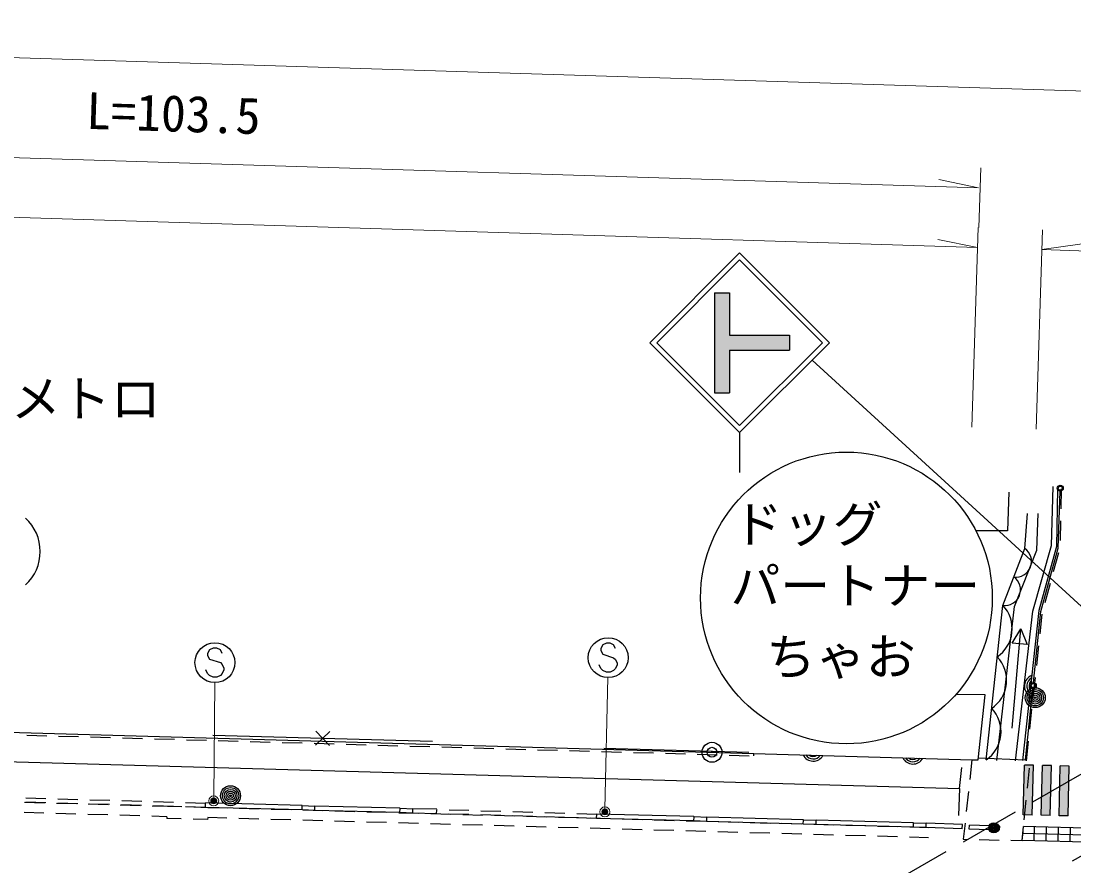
# Model space of a CAD drawing. Units: millimetres, scale not verified. Extents: x 40000 to 680000, y 20000 to 380000.
# Drawn here: x 255200 to 307933, y 273846 to 316174 of the extents above; entities that cross this region are included whole.
import ezdxf
from ezdxf.enums import TextEntityAlignment as Align

# ---------------------------------------------------------------- set-up
doc = ezdxf.new("R2010")
doc.units = ezdxf.units.MM
doc.header["$LTSCALE"] = 1000
doc.header["$PDMODE"] = 32
doc.header["$PDSIZE"] = 500
for name, color, linetype, lineweight in [('M-BGD', 7, 'Continuous', 25), ('M-STR-HTXT', 7, 'Continuous', 13), ('M-STR-STRC', 7, 'Continuous', 25)]:
    doc.layers.add(name, color=color, linetype=linetype, lineweight=lineweight)
doc.layers.add('M-BMK-HTXT', color=7, linetype='Continuous')
doc.styles.add('ＭＳ ゴシック', font='')
doc.styles.get('ＭＳ ゴシック').set_extended_font_data('MS Gothic')

msp = doc.modelspace()

# ---------------------------------------------------------------- hatches: boundary and pattern name
at = {"layer": 'M-STR-STRC'}
for points in [[(289937, 302556), (290687, 302556), (290687, 300431), (293687, 300431), (293687, 299681), (290687, 299681), (290687, 297556), (289937, 297556)], [(305845, 276392), (305860, 277044), (305902, 278891), (305452, 278901), (305395, 276402), (305473, 276400)], [(306772, 277568), (306802, 278871), (306352, 278881), (306316, 277306), (306295, 276382), (306745, 276371)], [(307684, 278092), (307701, 278850), (307251, 278861), (307228, 277830), (307195, 276361), (307645, 276351)]]:
    msp.add_hatch(color=256, dxfattribs=at).paths.add_polyline_path(points)

# ---------------------------------------------------------------- linework, layer by layer
at = {"layer": 'M-BGD'}
for p, q in [((307291, 291742), (307309, 292742)), ((307264, 290143), (307281, 291143)), ((306917, 288589), (307184, 289553)), ((306488, 287048), (306756, 288011)), ((306241, 285471), (306349, 286466)), ((304842, 285008), (305281, 285722)), ((304846, 280741), (305281, 285722)), ((305281, 285722), (305590, 284943)), ((305590, 284943), (304842, 285008)), ((306068, 283881), (306176, 284875)), ((305895, 282290), (306003, 283284)), ((305722, 280700), (305830, 281694)), ((270668, 280584), (269942, 279897)), ((269961, 280604), (270649, 279877)), ((255483, 280399), (256483, 280371)), ((257082, 280354), (258082, 280325)), ((258682, 280308), (259681, 280280)), ((260281, 280263), (261281, 280234)), ((261880, 280217), (262880, 280189)), ((263480, 280172), (264479, 280143)), ((264799, 280392), (275811, 280089)), ((265079, 280126), (266079, 280097)), ((266678, 280080), (267678, 280052)), ((268278, 280035), (269277, 280006)), ((305549, 279109), (305657, 280103)), ((269877, 279989), (270877, 279961)), ((271477, 279944), (272476, 279915)), ((273076, 279898), (274075, 279870)), ((274675, 279853), (275675, 279824)), ((276275, 279807), (277274, 279779)), ((277874, 279761), (278874, 279733)), ((279473, 279716), (280473, 279687)), ((281073, 279670), (282072, 279642)), ((282672, 279625), (283672, 279596)), ((284271, 279579), (285271, 279551)), ((284385, 279754), (291653, 279545)), ((285871, 279534), (286870, 279505)), ((287470, 279488), (288470, 279460)), ((289069, 279442), (290069, 279414)), ((290669, 279397), (291668, 279368)), ((291898, 279362), (291901, 279482)), ((291901, 279482), (302824, 279166)), ((302824, 279166), (302716, 278172)), ((305608, 277743), (305708, 278738)), ((308451, 278533), (305850, 277038)), ((302208, 277725), (302144, 276381)), ((302651, 277576), (302543, 276581)), ((256369, 276999), (255369, 277027)), ((256437, 277011), (255437, 277040)), ((256443, 277211), (255443, 277240)), ((257968, 276953), (256969, 276981)), ((258036, 276965), (257037, 276994)), ((258042, 277165), (257043, 277194)), ((259568, 276906), (258568, 276935)), ((259636, 276919), (258636, 276948)), ((259641, 277119), (258642, 277148)), ((261167, 276860), (260167, 276889)), ((261235, 276873), (260235, 276902)), ((261241, 277073), (260241, 277102)), ((262834, 276827), (261835, 276855)), ((262840, 277026), (261841, 277055)), ((264439, 276980), (263440, 277009)), ((264434, 276780), (264439, 277000)), ((269279, 276878), (264439, 277000)), ((269274, 276658), (269283, 276858)), ((269921, 276827), (269283, 276858)), ((305447, 276151), (305548, 277146)), ((256346, 276492), (255347, 276521)), ((257946, 276446), (256946, 276475)), ((259545, 276400), (258546, 276429)), ((261144, 276354), (260145, 276383)), ((262503, 276314), (261744, 276336)), ((262533, 276821), (261767, 276843)), ((263247, 276801), (262533, 276821)), ((264434, 276780), (263434, 276809)), ((264561, 276765), (263847, 276785)), ((269274, 276658), (264434, 276780)), ((265522, 276738), (264561, 276765)), ((267122, 276693), (266122, 276721)), ((268721, 276649), (267721, 276677)), ((269912, 276627), (269274, 276658)), ((270320, 276604), (269321, 276632)), ((269912, 276627), (269917, 276847)), ((274172, 276519), (269912, 276627)), ((274178, 276739), (269917, 276847)), ((271920, 276560), (270920, 276588)), ((273519, 276515), (272519, 276543)), ((275118, 276471), (274119, 276498)), ((274172, 276519), (274182, 276719)), ((274821, 276489), (274172, 276519)), ((274830, 276689), (274182, 276719)), ((274821, 276489), (274826, 276709)), ((276012, 276463), (274821, 276489)), ((276016, 276683), (274826, 276709)), ((276718, 276426), (275718, 276454)), ((276012, 276463), (276017, 276663)), ((276027, 276463), (276012, 276463)), ((276033, 276663), (276017, 276663)), ((277626, 276416), (276627, 276445)), ((277632, 276616), (276633, 276645)), ((278317, 276381), (277318, 276409)), ((279226, 276369), (278226, 276398)), ((279231, 276569), (278232, 276598)), ((279917, 276337), (278917, 276365)), ((280825, 276322), (279825, 276351)), ((280831, 276522), (279831, 276551)), ((282430, 276475), (281430, 276505)), ((284029, 276428), (283030, 276458)), ((284023, 276228), (284029, 276448)), ((288902, 276329), (284029, 276448)), ((304983, 276540), (302382, 275045)), ((262503, 276314), (262500, 276222)), ((263222, 276204), (262500, 276222)), ((264545, 276172), (263822, 276190)), ((264547, 276265), (264545, 276172)), ((265508, 276238), (264547, 276265)), ((267108, 276194), (266108, 276221)), ((268707, 276149), (267707, 276177)), ((270306, 276104), (269307, 276132)), ((271906, 276060), (270906, 276088)), ((273505, 276015), (272506, 276043)), ((275105, 275971), (274105, 275999)), ((276704, 275926), (275704, 275954)), ((278303, 275882), (277304, 275910)), ((279903, 275837), (278903, 275865)), ((281502, 275793), (280502, 275820)), ((281516, 276292), (280516, 276320)), ((282424, 276275), (281425, 276305)), ((283115, 276248), (282116, 276276)), ((284023, 276228), (283024, 276258)), ((284715, 276203), (283715, 276231)), ((288897, 276109), (284023, 276228)), ((286314, 276159), (285314, 276187)), ((287913, 276114), (286914, 276142)), ((289513, 276070), (288513, 276097)), ((288897, 276109), (288908, 276309)), ((289546, 276075), (288897, 276109)), ((289557, 276275), (288908, 276309)), ((289546, 276075), (289552, 276295)), ((294379, 275944), (289546, 276075)), ((294385, 276164), (289552, 276295)), ((291112, 276025), (290113, 276053)), ((292712, 275980), (291712, 276008)), ((294311, 275936), (293311, 275964)), ((294379, 275944), (294388, 276144)), ((295023, 275917), (294379, 275944)), ((295031, 276117), (294388, 276144)), ((295910, 275891), (294911, 275919)), ((295023, 275917), (295029, 276137)), ((299889, 275783), (295023, 275917)), ((299895, 276003), (295029, 276137)), ((297510, 275847), (296510, 275875)), ((299109, 275802), (298110, 275830)), ((299889, 275783), (299894, 275983)), ((300530, 275965), (299894, 275983)), ((300524, 275765), (300532, 275985)), ((302351, 275923), (300532, 275985)), ((302343, 275703), (302351, 275923)), ((302478, 275985), (302390, 275179)), ((302693, 275692), (302700, 275892)), ((304215, 275844), (302700, 275892)), ((304209, 275644), (304215, 275844)), ((305344, 275120), (305414, 275819)), ((314394, 275563), (305414, 275819)), ((305943, 275103), (305963, 275803)), ((283101, 275748), (282102, 275776)), ((284701, 275703), (283701, 275731)), ((286300, 275659), (285301, 275687)), ((287900, 275614), (286900, 275642)), ((289499, 275570), (288499, 275598)), ((291098, 275525), (290099, 275553)), ((292698, 275481), (291698, 275509)), ((294297, 275436), (293297, 275464)), ((295896, 275392), (294897, 275419)), ((297496, 275347), (296496, 275375)), ((299095, 275302), (298096, 275330)), ((300656, 275259), (299695, 275286)), ((300670, 275759), (299709, 275786)), ((300524, 275765), (299889, 275783)), ((302343, 275703), (300524, 275765)), ((304209, 275644), (302693, 275692)), ((305344, 275120), (305387, 275554)), ((314384, 275213), (305379, 275469)), ((306543, 275086), (306563, 275786)), ((307143, 275069), (307163, 275769)), ((307743, 275052), (307763, 275752)), ((310454, 275557), (307843, 274081)), ((302390, 275179), (302580, 275175)), ((303180, 275164), (304180, 275144)), ((304780, 275132), (305344, 275120)), ((314374, 274863), (305344, 275120)), ((301515, 274547), (298914, 273052))]:
    msp.add_line(p, q, dxfattribs=at)
for points in [[(305001, 279109), (305879, 286607), (306808, 289901), (306897, 292856)], [(307109, 292763), (307059, 289848), (306167, 286639), (305350, 279131)], [(304674, 292579), (304603, 290631), (303026, 290631)], [(303533, 279160), (304373, 286898), (305468, 289749), (305606, 291508)], [(304072, 279132), (304950, 286841), (306074, 289671), (306148, 291497)], [(302824, 279166), (303139, 279169), (303479, 282413), (302022, 282440)], [(202708, 282023), (217755, 281594), (291901, 279482)], [(203516, 280529), (217772, 280116), (302208, 277725), (302318, 278772)]]:
    msp.add_lwpolyline(points, dxfattribs=at)
for centre, radius in [((296538, 287270), 7307), ((305995, 282276), 500), ((305995, 282276), 409), ((305995, 282276), 318), ((305995, 282276), 227), ((305995, 282276), 136), ((305995, 282276), 45.5), ((289805, 279540), 500), ((265691, 277364), 500), ((265691, 277364), 409), ((265691, 277364), 318), ((265691, 277364), 227), ((265691, 277364), 136), ((265691, 277364), 45.5)]:
    msp.add_circle(centre, radius, dxfattribs=at)
for centre, radius, start, end in [((253877, 289595), 2282, 312.8638, 47.4164), ((305021, 289103), 786, 262.6562, 55.3239), ((304473, 287678), 786, 262.6562, 55.3239), ((303137, 285728), 1703, 304.165, 43.4413), ((302857, 283148), 1703, 304.165, 43.4413), ((306023, 282856), 567, 111.8606, 235.7156), ((306023, 282856), 453, 119.82, 227.7562), ((306023, 282856), 340, 135.4453, 212.1308), ((302577, 280568), 1703, 304.165, 43.4413), ((294871, 279663), 567, 206.4171, 330.2722), ((294871, 279663), 453, 214.3765, 322.3128), ((294871, 279663), 340, 230.0019, 306.6874), ((299869, 279518), 567, 206.4171, 330.2722), ((299869, 279518), 453, 214.3765, 322.3128), ((299869, 279518), 340, 230.0019, 306.6874)]:
    msp.add_arc(centre, radius, start, end, dxfattribs=at)
msp.add_point((289805, 279540), dxfattribs=at)
at = {"layer": 'M-STR-HTXT'}
for p, q in [((332729, 311899), (196314, 316174)), ((87518, 311580), (303104, 304824)), ((204194, 310925), (303158, 307824)), ((303177, 305826), (303272, 308825)), ((303158, 307824), (301172, 308236)), ((303135, 305823), (302822, 295828)), ((306362, 305722), (306049, 295727)), ((303104, 304824), (301118, 305236)), ((306331, 304723), (308339, 305010)), ((332587, 303900), (306331, 304723)), ((294818, 299187), (320027, 276100)), ((284444, 276705), (284585, 283294)), ((264848, 277254), (264900, 283045))]:
    msp.add_line(p, q, dxfattribs=at)
for centre, radius in [((264847, 277104), 150), ((264847, 277104), 120), ((264847, 277104), 90), ((264847, 277104), 60), ((264847, 277104), 30), ((264847, 277104), 20), ((284441, 276555), 150), ((284441, 276555), 120), ((284441, 276555), 90), ((284441, 276555), 60), ((284441, 276555), 30), ((284441, 276555), 20)]:
    msp.add_circle(centre, radius, dxfattribs=at)
for p in [(264847, 277104), (284441, 276555)]:
    msp.add_point(p, dxfattribs=at)
at = {"layer": 'M-STR-STRC'}
for p, q in [((286688, 300056), (291188, 304556)), ((295688, 300056), (291188, 304556)), ((287041, 300056), (291188, 304203)), ((295334, 300056), (291188, 304203)), ((289937, 302556), (289937, 297556)), ((289937, 302556), (290687, 302556)), ((290687, 302556), (290687, 300431)), ((286688, 300056), (291188, 295556)), ((287041, 300056), (291188, 295909)), ((290687, 300431), (293687, 300431)), ((291188, 295909), (295334, 300056)), ((291188, 295556), (295688, 300056)), ((293687, 300431), (293687, 299681)), ((290687, 299681), (293687, 299681)), ((290687, 299681), (290687, 297556)), ((289937, 297556), (290687, 297556)), ((291188, 295556), (291187, 293556)), ((307141, 289769), (307244, 292621)), ((306283, 286601), (307141, 289769)), ((305913, 283030), (306283, 286601)), ((284334, 284917), (284243, 284735)), ((284515, 285008), (284334, 284917)), ((284697, 285008), (284515, 285008)), ((284879, 284917), (284697, 285008)), ((284970, 284735), (284879, 284917)), ((264636, 284667), (264545, 284485)), ((264545, 284485), (264545, 284394)), ((264545, 284394), (264636, 284212)), ((264818, 284758), (264636, 284667)), ((265000, 284758), (264818, 284758)), ((265182, 284667), (265000, 284758)), ((265272, 284485), (265182, 284667)), ((284243, 284735), (284243, 284644)), ((284243, 284644), (284334, 284462)), ((284334, 284462), (284879, 284280)), ((284879, 284280), (284970, 284190)), ((264636, 284212), (265182, 284031)), ((265182, 284031), (265272, 283940)), ((265272, 283940), (265363, 283758)), ((265363, 283758), (265363, 283667)), ((284243, 283735), (284152, 283917)), ((284334, 283644), (284243, 283735)), ((284970, 283735), (284879, 283644)), ((284970, 284190), (285061, 284008)), ((285061, 283917), (284970, 283735)), ((285061, 284008), (285061, 283917)), ((264545, 283485), (264454, 283667)), ((264636, 283394), (264545, 283485)), ((264818, 283303), (264636, 283394)), ((265000, 283303), (264818, 283303)), ((265182, 283394), (265000, 283303)), ((265272, 283485), (265182, 283394)), ((265363, 283667), (265272, 283485)), ((284515, 283553), (284334, 283644)), ((284697, 283553), (284515, 283553)), ((284879, 283644), (284697, 283553)), ((305512, 279161), (305882, 282731)), ((303153, 279258), (305512, 279161)), ((305395, 276402), (305452, 278901)), ((305902, 278891), (305452, 278901)), ((305845, 276392), (305902, 278891)), ((306295, 276382), (306352, 278881)), ((306802, 278871), (306352, 278881)), ((306745, 276371), (306802, 278871)), ((307195, 276361), (307251, 278861)), ((307701, 278850), (307251, 278861)), ((307645, 276351), (307701, 278850)), ((305845, 276392), (305395, 276402)), ((306745, 276371), (306295, 276382)), ((307645, 276351), (307195, 276361))]:
    msp.add_line(p, q, dxfattribs=at)
for centre, radius in [((307249, 292771), 150), ((307249, 292771), 120), ((307249, 292771), 100), ((264909, 284031), 1000), ((284606, 284280), 1000), ((305898, 282881), 150), ((305898, 282881), 120), ((305898, 282881), 100), ((303921, 275756), 250), ((303921, 275756), 204), ((303921, 275756), 159), ((303921, 275756), 114), ((303921, 275756), 68.2), ((303921, 275756), 22.7)]:
    msp.add_circle(centre, radius, dxfattribs=at)

# ---------------------------------------------------------------- texts
at = {"layer": 'M-BMK-HTXT', "style": 'ＭＳ ゴシック'}
for s, p in [('パチンコ\u3000メトロ', (242189, 298177)), ('ドッグ', (290846, 291887)), ('パートナー', (290727, 288802)), ('ちゃお', (292507, 285241))]:
    msp.add_text(s, height=1833, dxfattribs=at).set_placement(p, align=Align.TOP_LEFT)
at = {"layer": 'M-STR-HTXT', "style": 'ＭＳ ゴシック'}
msp.add_text('L=103.5', height=1833, rotation=358.205, dxfattribs=at).set_placement((258426, 310226), align=Align.BOTTOM_LEFT)

doc.saveas('drawing.dxf')
